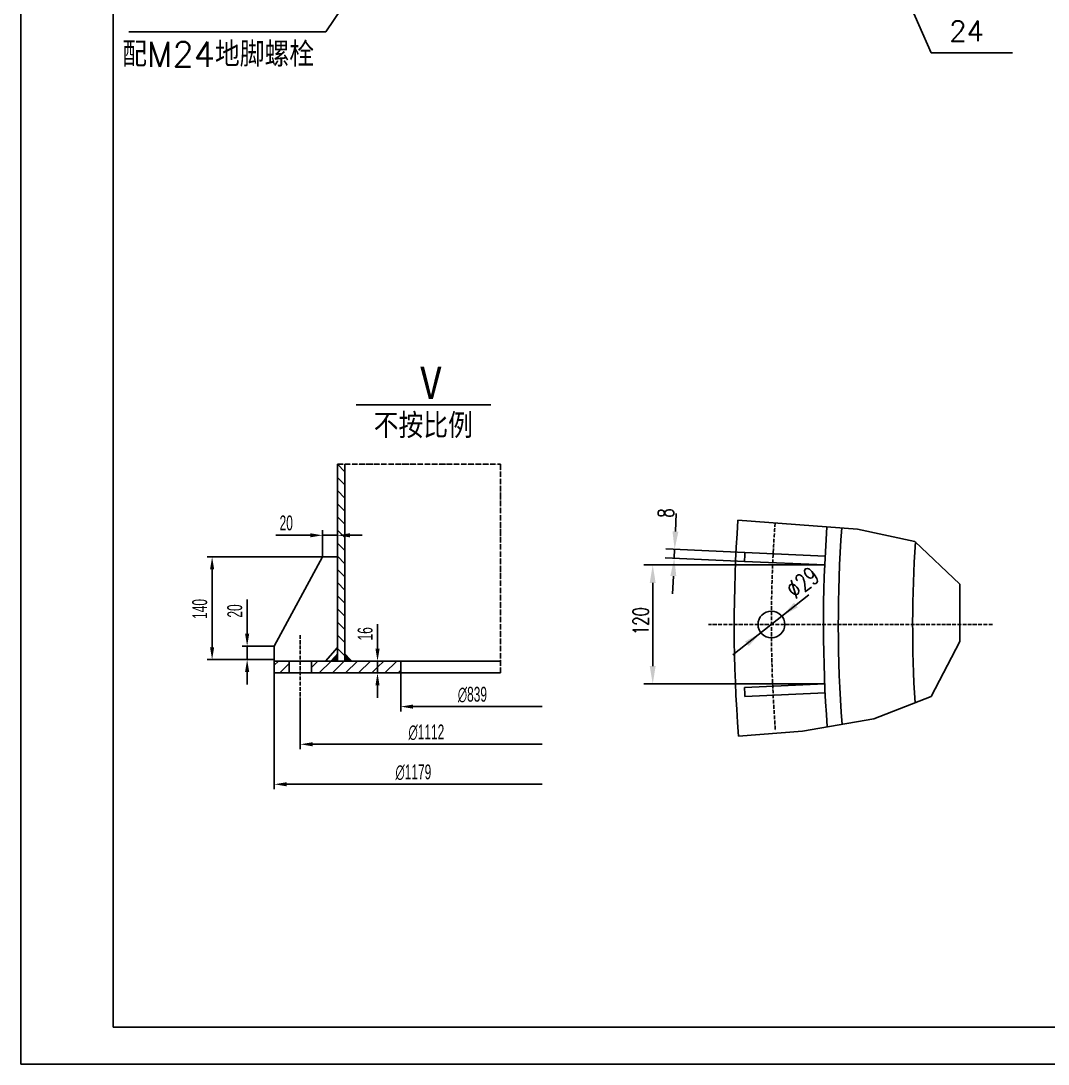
# Model space of a CAD drawing. Header units: millimetres. Extents: x 4178 to 18518, y 3515 to 11925.
# Drawn here: x 4178 to 6963, y 3515 to 6344 of the extents above; entities that cross this region are included whole.
import ezdxf
from ezdxf.enums import TextEntityAlignment as Align

# ---------------------------------------------------------------- set-up
doc = ezdxf.new("R2010")
doc.units = ezdxf.units.MM
for name, pattern in [('DASHDOT-M', [36, 30, -3, 0, -3]), ('DASHDOT-S', [14, 10, -2, 0, -2]), ('DIVIDE-M', [39, 30, -3, 0, -3, 0, -3])]:
    doc.linetypes.add(name, pattern=pattern)
for name, color, linetype in [('6文字层', 2, 'Continuous'), ('7标注层', 4, 'Continuous'), ('CDR_DIM', 7, 'Continuous'), ('CDR_DWG1', 1, 'Continuous'), ('CDR_DWG3', 3, 'DASHDOT-M'), ('CDR_DWG4', 3, 'DIVIDE-M'), ('CDR_DWG5', 6, 'Continuous'), ('CDR_TEXT', 7, 'Continuous'), ('TEXT', 2, 'Continuous'), ('图框层', 1, 'Continuous')]:
    doc.layers.add(name, color=color, linetype=linetype)
doc.styles.add('DD', font='clb.shx', dxfattribs={"width": 0.6, "height": 3, "bigfont": 'hztxt.shx'})
doc.styles.add('HZ', font='romans', dxfattribs={"width": 0.75, "bigfont": 'HZ'})
doc.styles.add('HZTXT', font='txt', dxfattribs={"width": 0.75, "bigfont": 'HZTXT'})
doc.styles.add('PC_TEXTSTYLE', font='txt.shx', dxfattribs={"bigfont": 'hzfs.shx'})

msp = doc.modelspace()

# ---------------------------------------------------------------- linework, layer by layer
at = {"layer": '7标注层', "color": 4, "ltscale": 14}
for p, q in [((5291.4, 6737.9, 0), (5004.5, 6313.8, 0)), ((6646, 6257, 0), (6434.6, 6738, 0)), ((5004.5, 6313.8, 0), (4470.8, 6313.8, 0))]:
    msp.add_line(p, q, dxfattribs=at)
at = {"layer": '7标注层', "ltscale": 14}
msp.add_line((6646, 6257, 0), (6866.5, 6257, 0), dxfattribs=at)
at = {"layer": 'CDR_DIM', "color": 0, "linetype": 'Continuous'}
for p, q in [((5952.7, 4959.1, 0), (5955, 5007.4, 0)), ((6446.6, 4965.2, 0), (6122.2, 4989.5, 0)), ((6601.6, 4932, 0), (6446.6, 4965.2, 0)), ((6723.4, 4815.8, 0), (6601.6, 4932, 0)), ((6141.1, 4901.7, 0), (5926.2, 4911.9, 0)), ((5949.3, 4886.6, 0), (5950.4, 4910.7, 0)), ((6357.4, 4868.1, 0), (5866.8, 4868.1, 0)), ((6140.5, 4877.6, 0), (5925.1, 4887.7, 0)), ((5947, 4838.2, 0), (5944.7, 4789.9, 0)), ((5891, 4593.9, 0), (5891, 4819.7, 0)), ((6723.4, 4660.9, 0), (6723.4, 4815.8, 0)), ((6314, 4787, 0), (6108.5, 4624.2, 0)), ((6645.9, 4511.5, 0), (6723.4, 4660.9, 0)), ((6357.4, 4545.5, 0), (5866.8, 4545.5, 0)), ((6490.8, 4450.6, 0), (6645.9, 4511.5, 0)), ((6297.1, 4417.4, 0), (6490.8, 4450.6, 0)), ((6123.7, 4404.1, 0), (6297.1, 4417.4, 0))]:
    msp.add_line(p, q, dxfattribs=at)
for points in [[(5960.7, 4958.7, 0), (5944.6, 4959.4, 0), (5950.4, 4910.7, 0)], [(5899, 4819.7, 0), (5882.9, 4819.7, 0), (5891, 4868.1, 0)], [(5955, 4837.9, 0), (5938.9, 4838.6, 0), (5949.3, 4886.6, 0)], [(6284.2, 4753, 0), (6274.2, 4765.7, 0), (6241.2, 4729.3, 0)], [(6151.4, 4647.9, 0), (6141.4, 4660.6, 0), (6184.3, 4684.3, 0)], [(5899, 4593.9, 0), (5882.9, 4593.9, 0), (5891, 4545.5, 0)]]:
    msp.add_solid(points, dxfattribs=at)
at = {"layer": 'CDR_DWG1'}
for p, q in [((5036.3, 5141.5, 0), (5036.3, 4607.5, 0)), ((5056.5, 4607.5, 0), (5056.5, 5141.5, 0)), ((6358.6, 4892.3, 0), (6141.1, 4901.8, 0)), ((4865, 4647.9, 0), (4996, 4889.8, 0)), ((4996, 4889.8, 0), (5036.3, 4889.8, 0)), ((6357.4, 4868.1, 0), (6139.9, 4877.7, 0)), ((4865, 4575.3, 0), (4865, 4647.9, 0)), ((5003.5, 4607.5, 0), (5036.3, 4644.2, 0)), ((4865, 4607.5, 0), (5478.5, 4607.5, 0)), ((4905.3, 4607.5, 0), (4905.3, 4575.3, 0)), ((4965.8, 4575.3, 0), (4965.8, 4607.5, 0)), ((5207.7, 4575.3, 0), (5207.7, 4607.5, 0)), ((4865, 4575.3, 0), (5478.5, 4575.3, 0)), ((6357.4, 4545.5, 0), (6139.9, 4536, 0)), ((6358.6, 4521.4, 0), (6141.1, 4511.8, 0))]:
    msp.add_line(p, q, dxfattribs=at)
msp.add_circle((6212.8, 4706.8, 0), 36.3, dxfattribs=at)
for radius, start, end in [(3911, 175.8544, 184.4389), (3669.1, 175.8637, 184.3427), (3628.8, 175.8654, 184.2827), (3427.2, 176.257, 183.5527), (3886.8, 177.1241, 177.4807), (3886.8, 182.5193, 182.8759)]:
    msp.add_arc((10023, 4706.8, 0), radius, start, end, dxfattribs=at)
for points in [[(5036.3, 4607.5, 0), (5016.2, 4607.5, 0), (5036.3, 4629.4, 0)], [(5056.5, 4607.5, 0), (5076.6, 4607.5, 0), (5056.5, 4629.4, 0)]]:
    msp.add_solid(points, dxfattribs=at)
at = {"layer": 'CDR_DWG3', "linetype": 'DASHDOT-S'}
for p, q in [((6812, 4706.8, 0), (6042.4, 4706.8, 0)), ((4935.5, 4678.2, 0), (4935.5, 4506.3, 0))]:
    msp.add_line(p, q, dxfattribs=at)
msp.add_arc((10023, 4706.8, 0), 3810.2, 175.8637, 184.3427, dxfattribs=at)
at = {"layer": 'CDR_DWG4', "ltscale": 0.5}
for p, q in [((5036.3, 5141.5, 0), (5478.5, 5141.5, 0)), ((5478.5, 5141.5, 0), (5478.5, 4575.3, 0))]:
    msp.add_line(p, q, dxfattribs=at)
at = {"layer": 'CDR_DWG5'}
for p, q in [((5056.5, 5120.9, 0), (5036.3, 5141.1, 0)), ((5056.5, 5085.3, 0), (5036.3, 5105.4, 0)), ((5056.5, 5049.6, 0), (5036.3, 5069.8, 0)), ((5056.5, 5014, 0), (5036.3, 5034.2, 0)), ((5056.5, 4978.4, 0), (5036.3, 4998.5, 0)), ((5056.5, 4942.7, 0), (5036.3, 4962.9, 0)), ((5056.5, 4907.1, 0), (5036.3, 4927.2, 0)), ((5056.5, 4871.4, 0), (5036.3, 4891.6, 0)), ((5056.5, 4835.8, 0), (5036.3, 4856, 0)), ((5056.5, 4800.2, 0), (5036.3, 4820.3, 0)), ((5056.5, 4764.5, 0), (5036.3, 4784.7, 0)), ((5056.5, 4728.9, 0), (5036.3, 4749, 0)), ((5056.5, 4693.3, 0), (5036.3, 4713.4, 0)), ((5056.5, 4657.6, 0), (5036.3, 4677.8, 0)), ((5056.5, 4622, 0), (5036.3, 4642.1, 0)), ((4865, 4596.2, 0), (4876.3, 4607.5, 0)), ((4879.7, 4575.3, 0), (4905.3, 4600.8, 0)), ((4965.8, 4590, 0), (4983.3, 4607.5, 0)), ((4986.6, 4575.3, 0), (5018.9, 4607.5, 0)), ((5022.3, 4575.3, 0), (5054.5, 4607.5, 0)), ((5057.9, 4575.3, 0), (5090.2, 4607.5, 0)), ((5093.6, 4575.3, 0), (5125.8, 4607.5, 0)), ((5129.2, 4575.3, 0), (5144.8, 4590.9, 0)), ((5144.8, 4590.9, 0), (5161.5, 4607.5, 0)), ((5164.8, 4575.3, 0), (5197.1, 4607.5, 0)), ((5200.5, 4575.3, 0), (5207.7, 4582.5, 0))]:
    msp.add_line(p, q, dxfattribs=at)
at = {"layer": 'CDR_TEXT'}
for p, q in [((5086.9, 5302.5, 0), (5452.2, 5302.5, 0)), ((4996, 4889.8, 0), (4996, 4962.1, 0)), ((5036.3, 4889.8, 0), (5036.3, 4962.1, 0)), ((4962.4, 4948.6, 0), (4869, 4948.6, 0)), ((5036.3, 4948.6, 0), (4996, 4948.6, 0)), ((5069.9, 4948.6, 0), (5103.5, 4948.6, 0)), ((4996, 4889.8, 0), (4682.8, 4889.8, 0)), ((4696.3, 4645.2, 0), (4696.3, 4856.2, 0)), ((4791.3, 4681.5, 0), (4791.3, 4774.8, 0)), ((5144.8, 4619.1, 0), (5144.8, 4707.7, 0)), ((4865, 4647.9, 0), (4777.8, 4647.9, 0)), ((4791.3, 4611.6, 0), (4791.3, 4647.9, 0)), ((4777.8, 4611.6, 0), (4682.8, 4611.6, 0)), ((4865, 4611.6, 0), (4777.8, 4611.6, 0)), ((5143.2, 4607.5, 0), (5158.2, 4607.5, 0)), ((5144.8, 4575.3, 0), (5144.8, 4607.5, 0)), ((4791.3, 4578, 0), (4791.3, 4544.4, 0)), ((4865, 4575.3, 0), (4865, 4260.1, 0)), ((5143.2, 4575.3, 0), (5158.2, 4575.3, 0)), ((5207.7, 4575.3, 0), (5207.7, 4470.6, 0)), ((5144.8, 4541.7, 0), (5144.8, 4508.1, 0)), ((4935.5, 4506.3, 0), (4935.5, 4368.4, 0)), ((5241.3, 4484.1, 0), (5591.1, 4484.1, 0)), ((4969.1, 4381.9, 0), (5591.1, 4381.9, 0)), ((4898.6, 4273.5, 0), (5591.1, 4273.5, 0))]:
    msp.add_line(p, q, dxfattribs=at)
for points in [[(4962.4, 4954.2, 0), (4962.4, 4943, 0), (4996, 4948.6, 0)], [(5069.9, 4954.2, 0), (5069.9, 4943, 0), (5036.3, 4948.6, 0)], [(4690.7, 4856.2, 0), (4701.9, 4856.2, 0), (4696.3, 4889.8, 0)], [(4785.7, 4681.5, 0), (4796.9, 4681.5, 0), (4791.3, 4647.9, 0)], [(4690.7, 4645.2, 0), (4701.9, 4645.2, 0), (4696.3, 4611.6, 0)], [(5139.2, 4641.1, 0), (5150.4, 4641.1, 0), (5144.8, 4607.5, 0)], [(4785.7, 4578, 0), (4796.9, 4578, 0), (4791.3, 4611.6, 0)], [(5139.2, 4541.7, 0), (5150.4, 4541.7, 0), (5144.8, 4575.3, 0)], [(5241.3, 4489.7, 0), (5241.3, 4478.5, 0), (5207.7, 4484.1, 0)], [(4969.1, 4387.5, 0), (4969.1, 4376.3, 0), (4935.5, 4381.9, 0)], [(4898.6, 4279.1, 0), (4898.6, 4267.9, 0), (4865, 4273.5, 0)]]:
    msp.add_solid(points, dxfattribs=at)
at = {"layer": '图框层', "color": 3, "ltscale": 14}
for p, q in [((4177.7, 11924.6), (4177.7, 3514.6)), ((4177.7, 3514.6), (10117.7, 3514.6))]:
    msp.add_line(p, q, dxfattribs=at)
at = {"layer": '图框层', "ltscale": 14}
for p, q in [((4427.7, 11824.6), (4427.7, 3614.6)), ((4427.7, 3614.6), (10017.7, 3614.6))]:
    msp.add_line(p, q, dxfattribs=at)

# ---------------------------------------------------------------- texts
at = {"color": 0, "linetype": 'ByBlock', "style": 'HZTXT', "width": 0.7}
for s, p in [('8', (5926.9, 5008.9, 0)), ('120', (5858.5, 4716, 0))]:
    msp.add_text(s, height=42, rotation=90, dxfattribs=at).set_placement(p, align=Align.MIDDLE)
at = {"layer": '6文字层', "style": 'PC_TEXTSTYLE'}
msp.add_text('Ⅴ', height=100, dxfattribs=at).set_placement((5239.5, 5308.8, 0))
at = {"layer": 'CDR_TEXT', "style": 'PC_TEXTSTYLE'}
for s, p in [('配M24地脚螺栓', (4452.5, 6219.3, 0)), ('不按比例', (5134.6, 5212.1, 0))]:
    msp.add_text(s, height=67.2, dxfattribs=at).set_placement(p)
at = {"layer": 'CDR_TEXT', "style": 'DD', "width": 0.6}
for s, p in [('20', (4879.3, 4962.1, 0)), ('∅839', (5362.6, 4497.5, 0)), ('∅1112', (5228.8, 4395.3, 0)), ('∅1179', (5193.5, 4286.9, 0))]:
    msp.add_text(s, height=40.32, dxfattribs=at).set_placement(p)
at = {"layer": 'CDR_TEXT', "color": 0, "linetype": 'Continuous', "style": 'HZ', "width": 0.7}
for s, height, p in [('29', 48.38, (6301.8, 4793.1, 0)), ('∅', 48.4, (6277.8, 4774.1, 0))]:
    msp.add_text(s, height=height, rotation=38.3705, dxfattribs=at).set_placement(p)
at = {"layer": 'CDR_TEXT', "style": 'DD', "width": 0.6}
for s, p in [('140', (4682.8, 4721.9, 0)), ('20', (4777.8, 4725.4, 0)), ('16', (5131.3, 4663.5, 0))]:
    msp.add_text(s, height=40.32, rotation=90, dxfattribs=at).set_placement(p)
at = {"layer": 'TEXT', "style": 'PC_TEXTSTYLE'}
msp.add_text('24', height=55, dxfattribs=at).set_placement((6695, 6288.5, 0))

doc.saveas('drawing.dxf')
